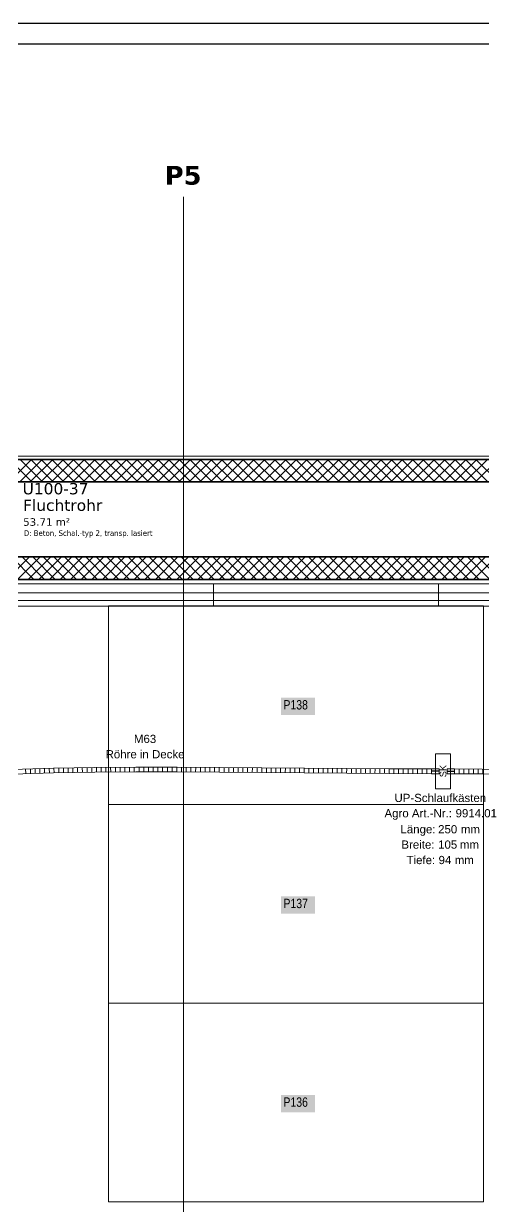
# Model space of a CAD drawing. Extents: x -882 to 613, y -179 to 707.
# Drawn here: x -317.1 to -194.5, y 391 to 706.5 of the extents above; entities that cross this region are included whole.
import ezdxf
from ezdxf.lldxf.tags import DXFTag

# ---------------------------------------------------------------- set-up
doc = ezdxf.new("R2010")
doc.units = 0
doc.layers.get('0').update_dxf_attribs({"lineweight": 13})
for name, color, linetype, lineweight in [('A-AREA-____-IDEN', 7, 'Continuous', 5), ('A-FLOR-____-OTLN', 7, 'Continuous', 9), ('A-WALL-____-MCUT', 7, 'Continuous', 35), ('A-WALL-____-PATT', 7, 'Continuous', 35), ('C-PRKG-____-IDEN', 7, 'Continuous', 5), ('C-PRKG-____-OTLN', 7, 'Continuous', 9), ('S-GRID-____-OTLN', 7, 'Continuous', 5)]:
    doc.layers.add(name, color=color, linetype=linetype, lineweight=lineweight)
for name, color, linetype, lineweight, true_color in [('A-DETL-____-OTLN', 5, 'Continuous', 9, 0x0000ff), ('C-PROP-LINE-OTLN', 7, '_Grundgrenze_', 25, 0x800000), ('EL01_WAN_Röhre Decke', 1, 'Continuous', 13, 0xff0000), ('EL01_WAN_Röhre Decke Typ', 1, 'Continuous', 13, 0xff0000), ('EL01_WAN_Schlaufkasten', 1, 'Continuous', 13, 0xff0000), ('EL01_WAN_Trassen', 40, 'Continuous', 13, 0xffbf00), ('S-GRID-____-IDEN', 7, 'Continuous', 9, 0x5555aa)]:
    doc.layers.add(name, color=color, linetype=linetype, lineweight=lineweight, true_color=true_color)
doc.styles.get("Standard").update_dxf_attribs({"font": 'arial.ttf'})
tags = doc.linetypes.add('_Grundgrenze_', pattern=[0.45, 0.2, -0.05, 0.05, -0.05, 0.05, -0.05]).pattern_tags.tags
tags[14:15] = [DXFTag(74, 4), DXFTag(75, 0), DXFTag(340, '0'), DXFTag(46, 1.0), DXFTag(50, 0.0), DXFTag(44, 0.0), DXFTag(45, 0.0)]
tags[12:13] = [DXFTag(74, 4), DXFTag(75, 0), DXFTag(340, '0'), DXFTag(46, 1.0), DXFTag(50, 0.0), DXFTag(44, 0.0), DXFTag(45, 0.0)]
tags[10:11] = [DXFTag(74, 4), DXFTag(75, 0), DXFTag(340, '0'), DXFTag(46, 1.0), DXFTag(50, 0.0), DXFTag(44, 0.0), DXFTag(45, 0.0)]
tags[8:9] = [DXFTag(74, 4), DXFTag(75, 0), DXFTag(340, '0'), DXFTag(46, 1.0), DXFTag(50, 0.0), DXFTag(44, 0.0), DXFTag(45, 0.0)]
tags[6:7] = [DXFTag(74, 4), DXFTag(75, 0), DXFTag(340, '0'), DXFTag(46, 1.0), DXFTag(50, 0.0), DXFTag(44, 0.0), DXFTag(45, 0.0)]
tags[4:5] = [DXFTag(74, 4), DXFTag(75, 0), DXFTag(340, '0'), DXFTag(46, 1.0), DXFTag(50, 0.0), DXFTag(44, 0.0), DXFTag(45, 0.0)]
tags = doc.linetypes.add('_Rasterlinie_', pattern=[0.375, 0.2, -0.05, 0.075, -0.05]).pattern_tags.tags
tags[10:11] = [DXFTag(74, 4), DXFTag(75, 0), DXFTag(340, '0'), DXFTag(46, 1.0), DXFTag(50, 0.0), DXFTag(44, 0.0), DXFTag(45, 0.0)]
tags[8:9] = [DXFTag(74, 4), DXFTag(75, 0), DXFTag(340, '0'), DXFTag(46, 1.0), DXFTag(50, 0.0), DXFTag(44, 0.0), DXFTag(45, 0.0)]
tags[6:7] = [DXFTag(74, 4), DXFTag(75, 0), DXFTag(340, '0'), DXFTag(46, 1.0), DXFTag(50, 0.0), DXFTag(44, 0.0), DXFTag(45, 0.0)]
tags[4:5] = [DXFTag(74, 4), DXFTag(75, 0), DXFTag(340, '0'), DXFTag(46, 1.0), DXFTag(50, 0.0), DXFTag(44, 0.0), DXFTag(45, 0.0)]
tags = doc.linetypes.add('_Strichliert - Fein_', pattern=[0.15, 0.1, -0.05]).pattern_tags.tags
tags[6:7] = [DXFTag(74, 4), DXFTag(75, 0), DXFTag(340, '0'), DXFTag(46, 1.0), DXFTag(50, 0.0), DXFTag(44, 0.0), DXFTag(45, 0.0)]
tags[4:5] = [DXFTag(74, 4), DXFTag(75, 0), DXFTag(340, '0'), DXFTag(46, 1.0), DXFTag(50, 0.0), DXFTag(44, 0.0), DXFTag(45, 0.0)]
tags = doc.linetypes.add('Gestrichelt', pattern=[0.1, 0.05, -0.05]).pattern_tags.tags
tags[6:7] = [DXFTag(74, 4), DXFTag(75, 0), DXFTag(340, '0'), DXFTag(46, 1.0), DXFTag(50, 0.0), DXFTag(44, 0.0), DXFTag(45, 0.0)]
tags[4:5] = [DXFTag(74, 4), DXFTag(75, 0), DXFTag(340, '0'), DXFTag(46, 1.0), DXFTag(50, 0.0), DXFTag(44, 0.0), DXFTag(45, 0.0)]
tags = doc.linetypes.add('STRICHPUNKT2', pattern=[12.7, 6.35, -3.175, 0, -3.175]).pattern_tags.tags
tags[10:11] = [DXFTag(74, 4), DXFTag(75, 0), DXFTag(340, '0'), DXFTag(46, 0.0), DXFTag(50, 0.0), DXFTag(44, 0.0), DXFTag(45, 0.0)]
tags[8:9] = [DXFTag(74, 4), DXFTag(75, 0), DXFTag(340, '0'), DXFTag(46, 0.0), DXFTag(50, 0.0), DXFTag(44, 0.0), DXFTag(45, 0.0)]
tags[6:7] = [DXFTag(74, 4), DXFTag(75, 0), DXFTag(340, '0'), DXFTag(46, 0.0), DXFTag(50, 0.0), DXFTag(44, 0.0), DXFTag(45, 0.0)]
tags[4:5] = [DXFTag(74, 4), DXFTag(75, 0), DXFTag(340, '0'), DXFTag(46, 0.0), DXFTag(50, 0.0), DXFTag(44, 0.0), DXFTag(45, 0.0)]

# ---------------------------------------------------------------- blocks, each defined once
blk = doc.blocks.new('Referenz-A0UJ2IESXE', base_point=(-902.38, -164.15))
at = {"layer": 'A-DETL-____-OTLN', "color": 0, "linetype": '_Strichliert - Fein_', "ltscale": 0.13}
blk.add_line((391.8, 591.17), (-638.4, 591.17), dxfattribs=at)
at = {"layer": 'A-DETL-____-OTLN', "color": 0, "linetype": 'Gestrichelt', "ltscale": 0.13}
blk.add_line((-394.51, 552.68), (-56.71, 552.68), dxfattribs=at)
at = {"layer": 'A-FLOR-____-OTLN', "color": 0, "linetype": 'Continuous', "ltscale": 0.13}
for p, q in [((-56.11, 558.28), (-394.51, 558.28)), ((-56.71, 554.69), (-394.51, 554.69))]:
    blk.add_line(p, q, dxfattribs=at)
at = {"layer": 'A-WALL-____-MCUT', "color": 0, "linetype": 'Continuous', "ltscale": 0.35}
for p, q in [((391.8, 590.29), (-639.2, 590.29)), ((-636.55, 584.29), (391.8, 584.29)), ((368.89, 564.29), (-640.67, 564.29)), ((-56.11, 558.29), (-394.51, 558.29))]:
    blk.add_line(p, q, dxfattribs=at)
at = {"layer": 'A-WALL-____-PATT', "color": 0, "linetype": 'Continuous', "lineweight": 9, "ltscale": 0.13}
for p, q in [((-321.03, 584.29), (-315.03, 590.29)), ((-314.93, 584.29), (-320.93, 590.29)), ((-318.21, 584.29), (-312.21, 590.29)), ((-312.1, 584.29), (-318.1, 590.29)), ((-315.38, 584.29), (-309.38, 590.29)), ((-309.27, 584.29), (-315.27, 590.29)), ((-312.55, 584.29), (-306.55, 590.29)), ((-306.45, 584.29), (-312.45, 590.29)), ((-309.72, 584.29), (-303.72, 590.29)), ((-303.62, 584.29), (-309.62, 590.29)), ((-306.89, 584.29), (-300.89, 590.29)), ((-300.79, 584.29), (-306.79, 590.29)), ((-304.06, 584.29), (-298.06, 590.29)), ((-297.96, 584.29), (-303.96, 590.29)), ((-301.23, 584.29), (-295.23, 590.29)), ((-295.13, 584.29), (-301.13, 590.29)), ((-298.41, 584.29), (-292.41, 590.29)), ((-292.3, 584.29), (-298.3, 590.29)), ((-295.58, 584.29), (-289.58, 590.29)), ((-289.48, 584.29), (-295.48, 590.29)), ((-292.75, 584.29), (-286.75, 590.29)), ((-286.65, 584.29), (-292.65, 590.29)), ((-289.92, 584.29), (-283.92, 590.29)), ((-283.82, 584.29), (-289.82, 590.29)), ((-287.09, 584.29), (-281.09, 590.29)), ((-280.99, 584.29), (-286.99, 590.29)), ((-284.26, 584.29), (-278.26, 590.29)), ((-278.16, 584.29), (-284.16, 590.29)), ((-281.44, 584.29), (-275.44, 590.29)), ((-275.33, 584.29), (-281.33, 590.29)), ((-278.61, 584.29), (-272.61, 590.29)), ((-272.51, 584.29), (-278.51, 590.29)), ((-275.78, 584.29), (-269.78, 590.29)), ((-269.68, 584.29), (-275.68, 590.29)), ((-272.95, 584.29), (-266.95, 590.29)), ((-266.85, 584.29), (-272.85, 590.29)), ((-270.12, 584.29), (-264.12, 590.29)), ((-264.02, 584.29), (-270.02, 590.29)), ((-267.29, 584.29), (-261.29, 590.29)), ((-261.19, 584.29), (-267.19, 590.29)), ((-264.47, 584.29), (-258.47, 590.29)), ((-258.36, 584.29), (-264.36, 590.29)), ((-261.64, 584.29), (-255.64, 590.29)), ((-255.53, 584.29), (-261.53, 590.29)), ((-258.81, 584.29), (-252.81, 590.29)), ((-252.71, 584.29), (-258.71, 590.29)), ((-255.98, 584.29), (-249.98, 590.29)), ((-249.88, 584.29), (-255.88, 590.29)), ((-253.15, 584.29), (-247.15, 590.29)), ((-247.05, 584.29), (-253.05, 590.29)), ((-250.32, 584.29), (-244.32, 590.29)), ((-244.22, 584.29), (-250.22, 590.29)), ((-247.49, 584.29), (-241.49, 590.29)), ((-241.39, 584.29), (-247.39, 590.29)), ((-244.67, 584.29), (-238.67, 590.29)), ((-238.56, 584.29), (-244.56, 590.29)), ((-241.84, 584.29), (-235.84, 590.29)), ((-235.74, 584.29), (-241.74, 590.29)), ((-239.01, 584.29), (-233.01, 590.29)), ((-232.91, 584.29), (-238.91, 590.29)), ((-236.18, 584.29), (-230.18, 590.29)), ((-230.08, 584.29), (-236.08, 590.29)), ((-233.35, 584.29), (-227.35, 590.29)), ((-227.25, 584.29), (-233.25, 590.29)), ((-230.52, 584.29), (-224.52, 590.29)), ((-224.42, 584.29), (-230.42, 590.29)), ((-227.7, 584.29), (-221.7, 590.29)), ((-221.59, 584.29), (-227.59, 590.29)), ((-224.87, 584.29), (-218.87, 590.29)), ((-218.77, 584.29), (-224.77, 590.29)), ((-222.04, 584.29), (-216.04, 590.29)), ((-215.94, 584.29), (-221.94, 590.29)), ((-219.21, 584.29), (-213.21, 590.29)), ((-213.11, 584.29), (-219.11, 590.29)), ((-216.38, 584.29), (-210.38, 590.29)), ((-210.28, 584.29), (-216.28, 590.29)), ((-213.55, 584.29), (-207.55, 590.29)), ((-207.45, 584.29), (-213.45, 590.29)), ((-210.73, 584.29), (-204.73, 590.29)), ((-204.62, 584.29), (-210.62, 590.29)), ((-207.9, 584.29), (-201.9, 590.29)), ((-201.79, 584.29), (-207.79, 590.29)), ((-205.07, 584.29), (-199.07, 590.29)), ((-198.97, 584.29), (-204.97, 590.29)), ((-202.24, 584.29), (-196.24, 590.29)), ((-196.14, 584.29), (-202.14, 590.29)), ((-199.41, 584.29), (-193.41, 590.29)), ((-193.31, 584.29), (-199.31, 590.29)), ((-196.58, 584.29), (-190.58, 590.29)), ((-190.48, 584.29), (-196.48, 590.29)), ((-321.58, 558.29), (-315.58, 564.29)), ((-314.39, 558.29), (-320.39, 564.29)), ((-318.75, 558.29), (-312.75, 564.29)), ((-311.56, 558.29), (-317.56, 564.29)), ((-315.92, 558.29), (-309.92, 564.29)), ((-308.73, 558.29), (-314.73, 564.29)), ((-313.09, 558.29), (-307.09, 564.29)), ((-305.9, 558.29), (-311.9, 564.29)), ((-310.26, 558.29), (-304.26, 564.29)), ((-303.07, 558.29), (-309.07, 564.29)), ((-307.44, 558.29), (-301.44, 564.29)), ((-300.25, 558.29), (-306.25, 564.29)), ((-304.61, 558.29), (-298.61, 564.29)), ((-297.42, 558.29), (-303.42, 564.29)), ((-301.78, 558.29), (-295.78, 564.29)), ((-294.59, 558.29), (-300.59, 564.29)), ((-298.95, 558.29), (-292.95, 564.29)), ((-291.76, 558.29), (-297.76, 564.29)), ((-296.12, 558.29), (-290.12, 564.29)), ((-288.93, 558.29), (-294.93, 564.29)), ((-293.29, 558.29), (-287.29, 564.29)), ((-286.1, 558.29), (-292.1, 564.29)), ((-290.47, 558.29), (-284.47, 564.29)), ((-283.27, 558.29), (-289.27, 564.29)), ((-287.64, 558.29), (-281.64, 564.29)), ((-280.45, 558.29), (-286.45, 564.29)), ((-284.81, 558.29), (-278.81, 564.29)), ((-277.62, 558.29), (-283.62, 564.29)), ((-281.98, 558.29), (-275.98, 564.29)), ((-274.79, 558.29), (-280.79, 564.29)), ((-279.15, 558.29), (-273.15, 564.29)), ((-271.96, 558.29), (-277.96, 564.29)), ((-276.32, 558.29), (-270.32, 564.29)), ((-269.13, 558.29), (-275.13, 564.29)), ((-273.49, 558.29), (-267.49, 564.29)), ((-266.3, 558.29), (-272.3, 564.29)), ((-270.67, 558.29), (-264.67, 564.29)), ((-263.48, 558.29), (-269.48, 564.29)), ((-267.84, 558.29), (-261.84, 564.29)), ((-260.65, 558.29), (-266.65, 564.29)), ((-265.01, 558.29), (-259.01, 564.29)), ((-257.82, 558.29), (-263.82, 564.29)), ((-262.18, 558.29), (-256.18, 564.29)), ((-254.99, 558.29), (-260.99, 564.29)), ((-259.35, 558.29), (-253.35, 564.29)), ((-252.16, 558.29), (-258.16, 564.29)), ((-256.52, 558.29), (-250.52, 564.29)), ((-249.33, 558.29), (-255.33, 564.29)), ((-253.7, 558.29), (-247.7, 564.29)), ((-246.51, 558.29), (-252.51, 564.29)), ((-250.87, 558.29), (-244.87, 564.29)), ((-243.68, 558.29), (-249.68, 564.29)), ((-248.04, 558.29), (-242.04, 564.29)), ((-240.85, 558.29), (-246.85, 564.29)), ((-245.21, 558.29), (-239.21, 564.29)), ((-238.02, 558.29), (-244.02, 564.29)), ((-242.38, 558.29), (-236.38, 564.29)), ((-235.19, 558.29), (-241.19, 564.29)), ((-239.55, 558.29), (-233.55, 564.29)), ((-232.36, 558.29), (-238.36, 564.29)), ((-236.73, 558.29), (-230.73, 564.29)), ((-229.53, 558.29), (-235.53, 564.29)), ((-233.9, 558.29), (-227.9, 564.29)), ((-226.71, 558.29), (-232.71, 564.29)), ((-231.07, 558.29), (-225.07, 564.29)), ((-223.88, 558.29), (-229.88, 564.29)), ((-228.24, 558.29), (-222.24, 564.29)), ((-221.05, 558.29), (-227.05, 564.29)), ((-225.41, 558.29), (-219.41, 564.29)), ((-218.22, 558.29), (-224.22, 564.29)), ((-222.58, 558.29), (-216.58, 564.29)), ((-215.39, 558.29), (-221.39, 564.29)), ((-219.75, 558.29), (-213.75, 564.29)), ((-212.56, 558.29), (-218.56, 564.29)), ((-216.93, 558.29), (-210.93, 564.29)), ((-209.74, 558.29), (-215.74, 564.29)), ((-214.1, 558.29), (-208.1, 564.29)), ((-206.91, 558.29), (-212.91, 564.29)), ((-211.27, 558.29), (-205.27, 564.29)), ((-204.08, 558.29), (-210.08, 564.29)), ((-208.44, 558.29), (-202.44, 564.29)), ((-201.25, 558.29), (-207.25, 564.29)), ((-205.61, 558.29), (-199.61, 564.29)), ((-198.42, 558.29), (-204.42, 564.29)), ((-202.78, 558.29), (-196.78, 564.29)), ((-195.59, 558.29), (-201.59, 564.29)), ((-199.96, 558.29), (-193.96, 564.29)), ((-192.77, 558.29), (-198.77, 564.29)), ((-197.13, 558.29), (-191.13, 564.29)), ((-189.94, 558.29), (-195.94, 564.29))]:
    blk.add_line(p, q, dxfattribs=at)
at = {"layer": 'C-PRKG-____-IDEN', "color": 7, "linetype": 'Continuous', "ltscale": 0.13, "true_color": 0xffffff}
for points in [[(-248.47, 522.1), (-239.4, 522.1), (-248.47, 526.7)], [(-239.4, 522.1), (-248.47, 526.7), (-239.4, 526.7)], [(-248.47, 469.11), (-239.4, 469.11), (-248.47, 473.71)], [(-239.4, 469.11), (-248.47, 473.71), (-239.4, 473.71)], [(-248.47, 416.12), (-239.4, 416.12), (-248.47, 420.72)], [(-239.4, 416.12), (-248.47, 420.72), (-239.4, 420.72)]]:
    blk.add_solid(points, dxfattribs=at)
at = {"layer": 'C-PRKG-____-OTLN', "color": 0, "linetype": 'Continuous', "ltscale": 0.13}
for p, q in [((-294.51, 551.26), (-194.51, 551.26)), ((-294.51, 551.26), (-294.51, 498.27)), ((-294.51, 551.26), (-294.51, 498.27)), ((-194.51, 551.26), (-294.51, 551.26)), ((-294.51, 551.26), (-194.51, 551.26)), ((-294.51, 498.27), (-294.51, 551.26)), ((-294.51, 551.26), (-294.51, 551.26)), ((-194.51, 551.26), (-194.51, 498.27)), ((-194.51, 498.27), (-194.51, 551.26)), ((-194.51, 551.26), (-194.51, 498.27)), ((-194.51, 551.26), (-194.51, 551.26)), ((-294.51, 498.27), (-194.51, 498.27)), ((-294.51, 498.27), (-294.51, 445.28)), ((-294.51, 498.27), (-294.51, 445.28)), ((-194.51, 498.27), (-294.51, 498.27)), ((-294.51, 498.27), (-194.51, 498.27)), ((-294.51, 445.28), (-294.51, 498.27)), ((-294.51, 498.27), (-294.51, 498.27)), ((-294.51, 498.27), (-194.51, 498.27)), ((-294.51, 498.27), (-194.51, 498.27)), ((-194.51, 498.27), (-294.51, 498.27)), ((-294.51, 498.27), (-294.51, 498.27)), ((-194.51, 498.27), (-194.51, 445.28)), ((-194.51, 445.28), (-194.51, 498.27)), ((-194.51, 498.27), (-194.51, 445.28)), ((-194.51, 498.27), (-194.51, 498.27)), ((-194.51, 498.27), (-194.51, 498.27)), ((-294.51, 445.28), (-194.51, 445.28)), ((-294.51, 445.28), (-294.51, 392.29)), ((-294.51, 445.28), (-294.51, 392.29)), ((-194.51, 445.28), (-294.51, 445.28)), ((-294.51, 445.28), (-194.51, 445.28)), ((-294.51, 392.29), (-294.51, 445.28)), ((-294.51, 445.28), (-294.51, 445.28)), ((-294.51, 445.28), (-194.51, 445.28)), ((-294.51, 445.28), (-194.51, 445.28)), ((-194.51, 445.28), (-294.51, 445.28)), ((-294.51, 445.28), (-294.51, 445.28)), ((-194.51, 445.28), (-194.51, 392.29)), ((-194.51, 392.29), (-194.51, 445.28)), ((-194.51, 445.28), (-194.51, 392.29)), ((-194.51, 445.28), (-194.51, 445.28)), ((-194.51, 445.28), (-194.51, 445.28)), ((-294.51, 392.29), (-194.51, 392.29)), ((-294.51, 392.29), (-194.51, 392.29)), ((-194.51, 392.29), (-294.51, 392.29)), ((-294.51, 392.29), (-294.51, 392.29)), ((-194.51, 392.29), (-194.51, 392.29))]:
    blk.add_line(p, q, dxfattribs=at)
at = {"layer": 'C-PROP-LINE-OTLN', "color": 0, "linetype": '_Grundgrenze_', "lineweight": -2, "ltscale": 0.25}
blk.add_line((-624.89, 701.17), (391.8, 701.17), dxfattribs=at)
at = {"layer": 'S-GRID-____-OTLN', "color": 0, "linetype": '_Rasterlinie_', "ltscale": 0.13}
blk.add_line((-274.51, -157.46), (-274.51, 660.29), dxfattribs=at)
at = {"layer": 'A-AREA-____-IDEN', "color": 0, "linetype": 'Continuous', "ltscale": 0.13, "attachment_point": 1}
for s, insert, char_height in [('{\\fVerdana;U100-37}', (-317.44, 583.98), 3), ('{\\fVerdana;Fluchtrohr}', (-317.3, 579.56), 3), ('{\\fVerdana;53.71 m²}', (-317.29, 574.59), 2), ('{\\W0.9;\\fVerdana;D: Beton, Schal.-typ 2, transp. lasiert}', (-317.09, 571.38), 1.5)]:
    blk.add_mtext(s, dxfattribs=dict(at, insert=insert, char_height=char_height))
at = {"layer": 'C-PRKG-____-IDEN', "color": 0, "linetype": 'Continuous', "ltscale": 0.13, "char_height": 2.5, "attachment_point": 1}
for s, insert in [('{\\W0.8;\\fArial;P138}', (-247.84, 526.08)), ('{\\W0.8;\\fArial;P137}', (-247.84, 473.09)), ('{\\W0.8;\\fArial;P136}', (-247.84, 420.1))]:
    blk.add_mtext(s, dxfattribs=dict(at, insert=insert))
at = {"layer": 'S-GRID-____-IDEN', "color": 0, "linetype": 'Continuous', "lineweight": 5, "ltscale": 0.13, "insert": (-279.51, 668.58), "char_height": 5, "attachment_point": 1}
blk.add_mtext('{\\fVerdana|b1|i0;P5}', dxfattribs=at)
blk = doc.blocks.new('Kabelkanal-A0UJ2IF0XE', base_point=(-266.51, 551.13))
at = {"color": 0, "linetype": 'ByBlock', "lineweight": -2, "ltscale": 0.13}
for p, q in [((-266.51, 551.13), (-266.51, 557.13)), ((-266.51, 557.13), (-206.51, 557.13)), ((-206.51, 557.13), (-206.51, 551.13)), ((-206.51, 551.13), (-266.51, 551.13))]:
    blk.add_line(p, q, dxfattribs=at)
blk = doc.blocks.new('Kabelkanal-A0UJ2IFYXE', base_point=(-326.51, 551.13))
at = {"color": 0, "linetype": 'ByBlock', "lineweight": -2, "ltscale": 0.13}
for p, q in [((-326.51, 551.13), (-326.51, 557.13)), ((-326.51, 557.13), (-266.51, 557.13)), ((-266.51, 557.13), (-266.51, 551.13)), ((-266.51, 551.13), (-326.51, 551.13))]:
    blk.add_line(p, q, dxfattribs=at)
blk = doc.blocks.new('Kabelkanal-A0UJ2IGIXE', base_point=(-206.51, 551.13))
at = {"color": 0, "linetype": 'ByBlock', "lineweight": -2, "ltscale": 0.13}
for p, q in [((-206.51, 551.13), (-206.51, 557.13)), ((-206.51, 557.13), (-146.51, 557.13)), ((-146.51, 557.13), (-146.51, 551.13)), ((-146.51, 551.13), (-206.51, 551.13))]:
    blk.add_line(p, q, dxfattribs=at)
blk = doc.blocks.new('Flexrohr-A0UJ2IHGXE', base_point=(-387.28, 502.43))
at = {"color": 0, "linetype": 'ByBlock', "lineweight": -2, "ltscale": 0.13}
for p, q in [((-309.2, 507.94), (-320.2, 507.58)), ((-298.2, 508.12), (-309.2, 507.94)), ((-306.54, 507.94), (-306.51, 506.76)), ((-305.28, 507.97), (-305.26, 506.78)), ((-304.02, 507.99), (-304, 506.8)), ((-302.76, 508.01), (-302.74, 506.82)), ((-301.5, 508.03), (-301.48, 506.85)), ((-300.24, 508.05), (-300.22, 506.87)), ((-298.98, 508.07), (-298.96, 506.89)), ((-287.2, 508.19), (-298.2, 508.12)), ((-297.72, 508.09), (-297.7, 506.91)), ((-296.46, 508.1), (-296.44, 506.91)), ((-295.2, 508.1), (-295.19, 506.92)), ((-293.94, 508.11), (-293.93, 506.93)), ((-292.67, 508.12), (-292.67, 506.93)), ((-291.41, 508.13), (-291.41, 506.94)), ((-290.15, 508.13), (-290.15, 506.95)), ((-288.89, 508.14), (-288.89, 506.95)), ((-287.63, 508.15), (-287.63, 506.96)), ((-276.21, 508.17), (-287.2, 508.19)), ((-286.37, 508.15), (-286.37, 506.96)), ((-285.11, 508.14), (-285.11, 506.96)), ((-283.85, 508.14), (-283.85, 506.96)), ((-282.59, 508.14), (-282.59, 506.96)), ((-281.33, 508.14), (-281.33, 506.95)), ((-280.07, 508.14), (-280.07, 506.95)), ((-278.81, 508.13), (-278.81, 506.95)), ((-277.55, 508.13), (-277.55, 506.95)), ((-276.29, 508.13), (-276.29, 506.94)), ((-264.89, 508.1), (-276.21, 508.17)), ((-275.03, 508.12), (-275.03, 506.94)), ((-273.77, 508.11), (-273.77, 506.93)), ((-272.51, 508.11), (-272.52, 506.92)), ((-271.25, 508.1), (-271.26, 506.91)), ((-269.99, 508.09), (-270, 506.91)), ((-268.73, 508.08), (-268.74, 506.9)), ((-267.47, 508.08), (-267.48, 506.89)), ((-266.21, 508.07), (-266.22, 506.88)), ((-264.95, 508.06), (-264.96, 506.88)), ((-253.57, 508.01), (-264.89, 508.1)), ((-263.69, 508.05), (-263.7, 506.87)), ((-262.43, 508.04), (-262.44, 506.86)), ((-261.17, 508.03), (-261.18, 506.85)), ((-259.91, 508.02), (-259.92, 506.84)), ((-258.66, 508.01), (-258.67, 506.83)), ((-257.4, 508), (-257.41, 506.81)), ((-256.14, 507.99), (-256.15, 506.8)), ((-254.88, 507.98), (-254.89, 506.79)), ((-253.62, 507.97), (-253.63, 506.78)), ((-242.26, 507.9), (-253.57, 508.01)), ((-252.36, 507.96), (-252.37, 506.77)), ((-251.1, 507.95), (-251.11, 506.76)), ((-249.84, 507.93), (-249.85, 506.75)), ((-309.16, 506.68), (-320.14, 506.32)), ((-316.62, 507.66), (-316.58, 506.47)), ((-315.36, 507.7), (-315.32, 506.52)), ((-314.1, 507.74), (-314.06, 506.56)), ((-312.84, 507.78), (-312.81, 506.6)), ((-311.58, 507.82), (-311.55, 506.64)), ((-310.32, 507.86), (-310.29, 506.68)), ((-298.18, 506.86), (-309.16, 506.68)), ((-309.06, 507.9), (-309.03, 506.72)), ((-307.8, 507.92), (-307.77, 506.74)), ((-287.2, 506.93), (-298.18, 506.86)), ((-276.21, 506.91), (-287.2, 506.93)), ((-264.9, 506.84), (-276.21, 506.91)), ((-253.58, 506.75), (-264.9, 506.84)), ((-242.27, 506.64), (-253.58, 506.75)), ((-248.59, 507.92), (-248.6, 506.74)), ((-247.33, 507.91), (-247.34, 506.73)), ((-246.07, 507.9), (-246.08, 506.72)), ((-244.81, 507.89), (-244.82, 506.71)), ((-243.55, 507.88), (-243.56, 506.69)), ((-242.29, 507.87), (-242.3, 506.68)), ((-230.95, 506.55), (-242.27, 506.64)), ((-230.94, 507.81), (-242.26, 507.9)), ((-241.03, 507.86), (-241.04, 506.67)), ((-239.78, 507.85), (-239.79, 506.66)), ((-238.52, 507.84), (-238.53, 506.65)), ((-237.26, 507.83), (-237.27, 506.64)), ((-236, 507.82), (-236.01, 506.63)), ((-234.74, 507.81), (-234.75, 506.62)), ((-233.48, 507.8), (-233.49, 506.61)), ((-232.23, 507.78), (-232.23, 506.6)), ((-230.97, 507.77), (-230.98, 506.59)), ((-219.63, 506.48), (-230.95, 506.55)), ((-219.62, 507.74), (-230.94, 507.81)), ((-229.71, 507.77), (-229.72, 506.58)), ((-228.45, 507.76), (-228.46, 506.57)), ((-227.19, 507.75), (-227.2, 506.57)), ((-225.93, 507.74), (-225.94, 506.56)), ((-224.67, 507.74), (-224.68, 506.55)), ((-223.41, 507.73), (-223.42, 506.54)), ((-222.15, 507.72), (-222.16, 506.54)), ((-220.89, 507.71), (-220.9, 506.53)), ((-219.64, 507.71), (-219.64, 506.52)), ((-208.3, 506.46), (-219.63, 506.48)), ((-208.3, 507.72), (-219.62, 507.74)), ((-218.38, 507.7), (-218.38, 506.52)), ((-217.12, 507.7), (-217.12, 506.52)), ((-215.86, 507.7), (-215.86, 506.51)), ((-214.6, 507.69), (-214.6, 506.51)), ((-213.34, 507.69), (-213.34, 506.51)), ((-212.08, 507.69), (-212.08, 506.5)), ((-210.82, 507.69), (-210.82, 506.5)), ((-209.56, 507.68), (-209.56, 506.5)), ((-208.3, 507.7), (-208.3, 507.72)), ((-208.3, 507.63), (-208.3, 507.7)), ((-208.3, 507.53), (-208.3, 507.63)), ((-208.3, 507.4), (-208.3, 507.53)), ((-208.3, 507.25), (-208.3, 507.4)), ((-208.3, 507.09), (-208.3, 507.25)), ((-208.3, 507.09), (-208.3, 506.92)), ((-208.3, 506.92), (-208.3, 506.77)), ((-208.3, 506.77), (-208.3, 506.64)), ((-208.3, 506.64), (-208.3, 506.54)), ((-208.3, 506.54), (-208.3, 506.48)), ((-208.3, 506.48), (-208.3, 506.46))]:
    blk.add_line(p, q, dxfattribs=at)
blk = doc.blocks.new('Wickelfalzrohr-A0UJ2IIIXE', base_point=(-208.3, 506.46))
at = {"color": 0, "linetype": 'ByBlock', "lineweight": -2, "ltscale": 0.13}
for p, q in [((-206.3, 507.72), (-208.3, 507.72)), ((-208.3, 507.72), (-208.3, 507.35)), ((-208.3, 507.35), (-208.3, 506.83)), ((-208.3, 506.83), (-208.3, 506.46)), ((-208.3, 506.46), (-206.3, 506.46)), ((-206.3, 507.72), (-206.3, 507.35)), ((-206.3, 507.35), (-206.3, 506.83)), ((-206.3, 506.83), (-206.3, 506.46))]:
    blk.add_line(p, q, dxfattribs=at)
at = {"color": 0, "linetype": 'STRICHPUNKT2', "lineweight": 25, "ltscale": 0.25}
blk.add_line((-206.3, 507.09), (-208.3, 507.09), dxfattribs=at)
blk = doc.blocks.new('MText-A0UJ2IK2XE', base_point=(-220.88, 482.33))
at = {"color": 0, "linetype": 'ByBlock', "lineweight": -2, "ltscale": 0.13, "char_height": 2.1875, "attachment_point": 1}
for s, insert in [('{\\fArial;UP-Schlaufkästen}', (-218.22, 501.09)), ('{\\fArial;Agro}', (-220.88, 497)), ('{\\fArial;Art.-Nr.:}', (-213.58, 497)), ('{\\fArial;9914.01}', (-201.92, 497)), ('{\\fArial;Länge:}', (-216.62, 492.73)), ('{\\fArial;250}', (-206.58, 492.73)), ('{\\fArial;mm}', (-200.51, 492.73)), ('{\\fArial;Breite:}', (-216.37, 488.64)), ('{\\fArial;105}', (-206.58, 488.64)), ('{\\fArial;mm}', (-200.77, 488.64)), ('{\\fArial;Tiefe:}', (-215, 484.52)), ('{\\fArial;94}', (-206.46, 484.52)), ('{\\fArial;mm}', (-202.14, 484.52))]:
    blk.add_mtext(s, dxfattribs=dict(at, insert=insert))
blk = doc.blocks.new('Schlaufkasten Decke (multi)-A0UJ2IKMXE', base_point=(-207.25, 502.45))
at = {"color": 0, "linetype": 'ByBlock', "lineweight": -2, "ltscale": 0.13}
for p, q in [((-207.25, 511.73), (-203.25, 511.73)), ((-207.25, 502.45), (-207.25, 511.73)), ((-203.25, 511.73), (-203.25, 502.45)), ((-203.25, 502.45), (-207.25, 502.45))]:
    blk.add_line(p, q, dxfattribs=at)
at = {"color": 0, "linetype": 'ByBlock', "lineweight": -2, "ltscale": 0.13, "insert": (-206.13, 505.51), "char_height": 1.76, "attachment_point": 1, "rotation": 90}
blk.add_mtext('{\\fArial;SK}', dxfattribs=at)
blk = doc.blocks.new('Wickelfalzrohr-A0UJ2IKYXE', base_point=(-204.2, 506.46))
at = {"color": 0, "linetype": 'ByBlock', "lineweight": -2, "ltscale": 0.13}
for p, q in [((-202.2, 507.72), (-204.2, 507.72)), ((-204.2, 507.35), (-204.2, 507.72)), ((-204.2, 506.83), (-204.2, 507.35)), ((-204.2, 506.46), (-204.2, 506.83)), ((-204.2, 506.46), (-202.2, 506.46)), ((-202.2, 507.35), (-202.2, 507.72)), ((-202.2, 506.83), (-202.2, 507.35)), ((-202.2, 506.46), (-202.2, 506.83))]:
    blk.add_line(p, q, dxfattribs=at)
at = {"color": 0, "linetype": 'STRICHPUNKT2', "lineweight": 25, "ltscale": 0.25}
blk.add_line((-204.2, 507.09), (-202.2, 507.09), dxfattribs=at)
blk = doc.blocks.new('Flexrohr-A0UJ2ILMXE', base_point=(-202.2, 495.35))
at = {"color": 0, "linetype": 'ByBlock', "lineweight": -2, "ltscale": 0.13}
for p, q in [((-202.2, 507.7), (-202.2, 507.72)), ((-202.2, 507.72), (-194.85, 507.65)), ((-202.2, 507.63), (-202.2, 507.7)), ((-202.2, 507.53), (-202.2, 507.63)), ((-202.2, 507.4), (-202.2, 507.53)), ((-202.2, 507.25), (-202.2, 507.4)), ((-202.2, 507.09), (-202.2, 507.25)), ((-202.2, 507.09), (-202.2, 506.92)), ((-202.2, 506.92), (-202.2, 506.77)), ((-202.2, 506.77), (-202.2, 506.64)), ((-202.2, 506.64), (-202.2, 506.54)), ((-202.2, 506.54), (-202.2, 506.48)), ((-202.2, 506.48), (-202.2, 506.46)), ((-202.2, 506.46), (-194.87, 506.39)), ((-200.94, 506.48), (-200.94, 507.67)), ((-199.68, 506.47), (-199.68, 507.66)), ((-198.42, 506.46), (-198.41, 507.65)), ((-197.17, 506.45), (-197.15, 507.64)), ((-195.91, 506.44), (-195.89, 507.63)), ((-194.87, 506.39), (-187.55, 506.21)), ((-194.85, 507.65), (-187.51, 507.47)), ((-194.65, 506.43), (-194.63, 507.61))]:
    blk.add_line(p, q, dxfattribs=at)
blk = doc.blocks.new('MText-A0UJ2IN8XE', base_point=(-295.29, 510.55))
at = {"color": 0, "linetype": 'ByBlock', "lineweight": -2, "ltscale": 0.13, "char_height": 2.1875, "attachment_point": 1}
for s, insert in [('{\\fArial;M63}', (-287.73, 516.83)), ('{\\fArial;Röhre}', (-295.29, 512.74)), ('{\\fArial;in}', (-286.16, 512.74)), ('{\\fArial;Decke}', (-282.9, 512.74))]:
    blk.add_mtext(s, dxfattribs=dict(at, insert=insert))

msp = doc.modelspace()

# ---------------------------------------------------------------- linework, layer by layer
at = {"color": 0, "linetype": 'ByBlock', "lineweight": -2, "ltscale": 0.13}
msp.add_line((607.58, 706.53), (-882.42, 706.53), dxfattribs=at)

# ---------------------------------------------------------------- block references
at = {"color": 9, "lineweight": 25, "ltscale": 0.25, "true_color": 0xc0c0c0}
msp.add_blockref('Referenz-A0UJ2IESXE', (-902.38, -164.15), dxfattribs=at)
at = {"layer": 'EL01_WAN_Röhre Decke', "color": 1, "ltscale": 0.13, "true_color": 0xff0000}
for name, p in [('Flexrohr-A0UJ2IHGXE', (-387.28, 502.43)), ('Flexrohr-A0UJ2ILMXE', (-202.2, 495.35)), ('Wickelfalzrohr-A0UJ2IIIXE', (-208.3, 506.46)), ('Wickelfalzrohr-A0UJ2IKYXE', (-204.2, 506.46))]:
    msp.add_blockref(name, p, dxfattribs=at)
at = {"layer": 'EL01_WAN_Röhre Decke Typ', "color": 1, "ltscale": 0.13, "true_color": 0xff0000}
for name, p in [('MText-A0UJ2IN8XE', (-295.29, 510.55)), ('MText-A0UJ2IK2XE', (-220.88, 482.33))]:
    msp.add_blockref(name, p, dxfattribs=at)
at = {"layer": 'EL01_WAN_Schlaufkasten', "ltscale": 0.13}
msp.add_blockref('Schlaufkasten Decke (multi)-A0UJ2IKMXE', (-207.25, 502.45), dxfattribs=at)
at = {"layer": 'EL01_WAN_Trassen', "ltscale": 0.13}
for name, p in [('Kabelkanal-A0UJ2IFYXE', (-326.51, 551.13)), ('Kabelkanal-A0UJ2IF0XE', (-266.51, 551.13)), ('Kabelkanal-A0UJ2IGIXE', (-206.51, 551.13))]:
    msp.add_blockref(name, p, dxfattribs=at)

doc.saveas('drawing.dxf')
